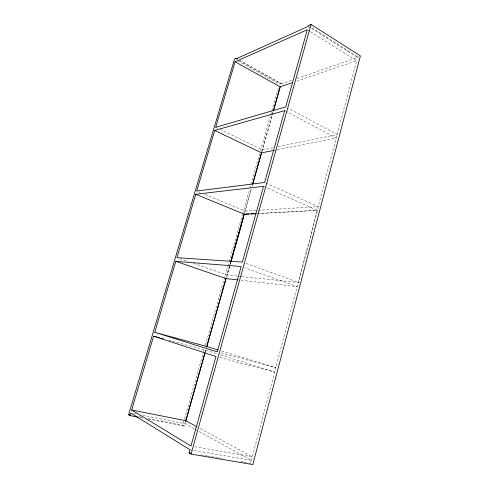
<?xml version="1.0" encoding="UTF-8"?>
<svg xmlns="http://www.w3.org/2000/svg" width="489" height="489" viewBox="0 0 489 489"><rect width="100%" height="100%" fill="white"/><g stroke="black" fill="none" stroke-linecap="round" stroke-linejoin="round"><path stroke-width="0.37" stroke-dasharray="2.44 1.83" d="M310.497 31.748L356.603 60.752L250.631 463.321L247.623 462.808M296.927 78.491L357.496 57.494L357.673 56.816L359.036 56.345M241.7 276.603L298.553 282.501L317.514 210.447L264.225 186.657M185.569 421.445L184.255 426.084L182.739 425.228L203.118 353.321M203.326 352.587L204.371 348.92M205.411 345.246L227.666 266.731M227.874 265.998L228.913 262.33M229.121 261.597L242.434 214.634M242.642 213.901L249.714 188.956M249.922 188.222L250.753 185.282M250.961 184.549L259.696 153.729M260.527 150.795L270.509 115.575M270.723 114.842L271.554 111.908M271.762 111.174L278.418 87.69M261.774 151.798L273.369 110.899M205.093 352.324L205.924 349.384M226.285 277.33L230.643 261.89M244.353 213.363L251.212 189.096M205.16 352.404L205.783 350.197L169.041 340.326M230.741 261.866L227.024 275.014L241.419 276.505M205.129 194.512L245.093 211.071L251.26 189.237M252.079 186.327L252.489 184.873M261.878 151.651L273.363 110.985M239.341 60.728L281.059 83.992L281.224 83.411L240.185 60.495M231.016 261.963L227.299 275.105L193.387 263.369M281.224 83.411L279.457 84.022L238.516 61.229M281.059 83.992L291.878 80.239M296.78 81.143L356.603 60.752M272.856 147.696L262.391 149.842L220.46 129.622M278.094 146.627L337.178 134.542L288.4 108.344M274.237 150.343L276.481 149.897M277.226 149.75L336.243 138.081L286.701 111.688M245.093 211.071L257.275 210.331M258.033 210.282L318.192 206.639L265.307 182.794M257.899 213.461L317.227 210.319M256.652 213.65L317.514 210.447M241.156 280.27L297.141 286.603L244.726 267.783M201.083 454.911L204.084 455.418M204.836 455.546L207.085 455.931M207.837 456.06L210.838 456.567M211.59 456.695L214.598 457.203M215.343 457.331L218.351 457.838M219.096 457.967L222.104 458.48M240.869 461.665L243.119 462.044M243.87 462.172L246.872 462.686M189.94 449.764L251.401 460.381L197.568 430.626M194.708 446.683L252.318 456.842L199.28 428.052M138.986 416.738L141.951 417.313M147.886 418.462L182.739 425.228M140.361 417.582L142.592 418.016M148.546 419.165L184.255 426.084M133.674 413.602L136.645 414.183M142.586 415.344L184.946 423.645L194.243 428.792M219.647 357.483L274.635 372.074L218.834 354.342M220.936 352.856L275.796 367.667L220.618 350.747M205.783 350.197L218.106 354.109M179.787 258.663L188.375 261.639M245.955 263.369L298.553 282.501M198.821 191.896L200.227 192.477M215.649 127.305L217.709 128.301M284.69 110.618L286.028 111.327M194.909 429.159L196.902 430.259M307.929 30.141L309.855 31.345M311.67 27.647L357.673 56.816M308.278 26.327L357.496 57.494"/><path stroke-width="0.73" d="M237.532 59.016L236.211 58.277L236.028 58.882L308.278 26.327L308.473 25.624L311.065 24.45L360.399 55.874L252.819 464.55L191.04 454.116L189.072 452.869L189.94 449.764L130.697 413.016L129.946 415.564L138.13 417.148M191.04 454.116L311.065 24.45M261.566 152.531L252.666 183.95M273.369 110.899L280.197 86.797L292.453 82.617M185.569 421.445L204.885 353.064M206.547 347.178L226.077 278.064M230.851 261.157L244.145 214.096M196.59 426.591L185.851 420.76L204.952 353.137M217.715 349.855L206.823 346.518L226.022 278.559L238.131 279.928M230.949 261.132L244.213 214.182L255.619 213.577M252.697 184.145L261.536 152.855L273.492 150.49M273.363 110.985L280.197 86.797L235.105 61.797L215.649 127.305L285.729 106.908L307.294 29.737L235.105 61.797M231.218 261.23L233.901 251.737M234.317 250.276L236.376 242.972M236.792 241.511L239.268 232.746M239.677 231.285L241.737 223.98M242.153 222.519L242.77 220.331M243.73 216.945L242.709 219.494M129.946 415.564L128.601 414.721L234.555 59.028L236.211 58.277M153.607 336.181L215.979 356.512L190.967 446.023L131.682 409.99L153.607 336.181L159.487 337.758M154.75 332.331L175.826 261.37L241.132 266.499L217.281 351.866L154.75 332.331L206.823 346.518M195.759 194.267L176.926 257.672L242.373 262.067L263.528 186.346L195.759 194.267L244.476 214.292L249.042 214.054M214.714 130.441L196.719 191.022L264.61 182.483L284.69 110.618L214.714 130.441L261.536 152.855M251.322 213.931L255.888 213.693M189.072 452.869L190.576 453.126M128.601 414.721L130.086 415.008M131.682 409.99L185.851 420.76M160.954 338.156L163.161 338.743M175.826 261.37L226.022 278.559"/></g></svg>
